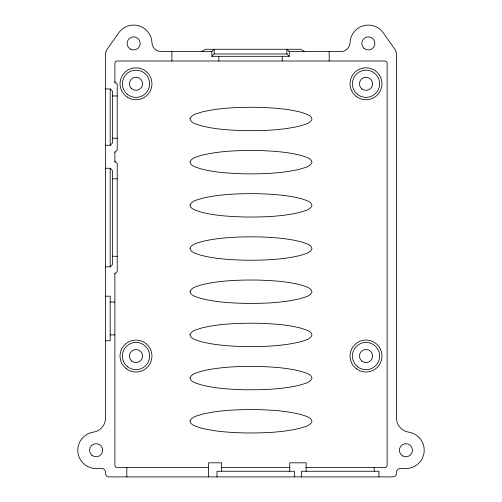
<?xml version="1.0" encoding="UTF-8"?>
<svg xmlns="http://www.w3.org/2000/svg" width="502" height="502" viewBox="0 0 502 502"><rect width="100%" height="100%" fill="white"/><g stroke="black" fill="none" stroke-linecap="round" stroke-linejoin="round"><path stroke-width="0.75" d="M105.483 145.266L110.183 145.266L112.53 142.919L112.53 91.282L110.183 88.936L105.483 88.936M211.806 51.618L214.153 49.271L214.153 53.965L211.806 56.312L211.806 51.618L161.318 51.618A9.387 9.387 0 0 1 151.943 42.632A18.304 18.304 0 0 0 118.679 32.868L107.196 49.19A9.387 9.387 0 0 0 105.483 54.592L105.483 418.191A14.081 14.081 0 0 1 93.447 432.122A18.304 18.304 0 0 0 77.841 451.568A18.304 18.304 0 0 0 96.095 468.542L101.73 468.542A3.752 3.752 0 0 1 105.483 472.3L105.483 473.148A3.752 3.752 0 0 0 109.241 476.9L392.759 476.9A3.752 3.752 0 0 0 396.517 473.148L396.517 472.3A3.752 3.752 0 0 1 400.27 468.542L405.905 468.542A18.304 18.304 0 0 0 424.165 451.568A18.304 18.304 0 0 0 408.559 432.122A14.081 14.081 0 0 1 396.517 418.191L396.517 54.592A9.387 9.387 0 0 0 394.804 49.19L383.321 32.868A18.304 18.304 0 0 0 350.063 42.632A9.387 9.387 0 0 1 343.506 51.185L341.699 51.618L289.259 51.618L286.912 49.271L286.912 53.965L289.259 56.312L289.259 51.618M114.876 152.307L117.223 149.96L117.223 84.242L114.876 81.895M105.483 266.844L110.183 266.844L112.53 264.498L112.53 170.611L110.183 168.264L105.483 168.264M114.876 273.885L117.223 271.538L117.223 163.57L114.876 161.224M201.465 51.618L205.531 49.271L300.673 49.271L304.733 51.618M214.153 53.965L286.912 53.965M211.806 56.312L289.259 56.312M112.53 95.976L117.223 95.976M112.53 138.226L117.223 138.226M112.53 178.831L117.223 178.831M112.53 256.277L117.223 256.277M105.483 296.18L110.183 296.18L110.183 340.77L105.483 340.77M110.183 302.047L114.876 302.047M110.183 334.903L114.876 334.903M208.757 467.513L117.223 467.513A2.347 2.347 0 0 1 114.876 465.166L114.876 273.27M221.269 467.513L290.118 467.513M305.762 467.513L384.783 467.513A2.347 2.347 0 0 0 387.13 465.166L387.13 63.352A2.347 2.347 0 0 0 384.783 61.006L117.223 61.006A2.347 2.347 0 0 0 114.876 63.352L114.876 82.937M378.916 476.9L378.916 471.265L301.464 471.265L301.464 476.9M374.222 467.513L374.222 471.265M329.155 51.618L329.155 61.006M306.157 471.265L306.157 462.819L289.729 462.819L289.729 471.265M294.423 476.9L294.423 471.265L216.971 471.265L216.971 476.9M282.218 56.312L282.218 61.006M221.664 471.265L221.664 462.819L208.518 462.819L208.518 476.9M218.847 56.312L218.847 61.006M171.904 51.618L171.904 61.006M126.843 467.513L126.843 476.9M114.876 151.861L114.876 162.046M110.183 88.936L110.183 145.266M110.183 168.264L110.183 266.844M189.994 118.692C190.565 123.26 196.797 124.063 200.26 125.5C214.825 129.403 230.023 130.194 245.02 130.658C263.412 130.784 282.049 130.263 300.014 125.971C304.087 124.483 310.198 123.837 312.006 119.269C311.441 114.701 305.203 113.898 301.74 112.461C287.175 108.557 271.984 107.767 256.98 107.302C238.594 107.177 219.958 107.698 201.986 111.99C197.913 113.477 191.802 114.123 189.994 118.692M189.994 161.876C190.565 166.444 196.797 167.248 200.26 168.685C214.825 172.588 230.023 173.378 245.02 173.843C263.412 173.968 282.049 173.447 300.014 169.155C304.087 167.668 310.198 167.022 312.006 162.453C311.441 157.885 305.203 157.082 301.74 155.645C287.175 151.742 271.984 150.951 256.98 150.487C238.594 150.362 219.958 150.882 201.986 155.174C197.913 156.662 191.802 157.308 189.994 161.876M189.994 205.061C190.565 209.629 196.797 210.432 200.26 211.869C214.825 215.772 230.023 216.563 245.02 217.027C263.412 217.153 282.049 216.632 300.014 212.34C304.087 210.853 310.198 210.206 312.006 205.638C311.441 201.07 305.203 200.267 301.74 198.83C287.175 194.927 271.984 194.136 256.98 193.672C238.594 193.546 219.958 194.067 201.986 198.359C197.913 199.846 191.802 200.493 189.994 205.061M189.994 248.245C190.565 252.813 196.797 253.617 200.26 255.054C214.825 258.957 230.023 259.747 245.02 260.212C263.412 260.337 282.049 259.816 300.014 255.524C304.087 254.037 310.198 253.397 312.006 248.823C311.441 244.254 305.203 243.451 301.74 242.014C287.175 238.111 271.984 237.32 256.98 236.856C238.594 236.731 219.958 237.251 201.986 241.544C197.913 243.031 191.802 243.677 189.994 248.245M189.994 291.43C190.565 295.998 196.797 296.801 200.26 298.238C214.825 302.141 230.023 302.932 245.02 303.396C263.412 303.522 282.049 303.001 300.014 298.709C304.087 297.222 310.198 296.582 312.006 292.007C311.441 287.439 305.203 286.636 301.74 285.199C287.175 281.302 271.984 280.505 256.98 280.041C238.594 279.915 219.958 280.442 201.986 284.728C197.913 286.222 191.802 286.862 189.994 291.43M189.994 334.614C190.565 339.183 196.797 339.986 200.26 341.423C214.825 345.326 230.023 346.116 245.02 346.587C263.412 346.706 282.049 346.185 300.014 341.893C304.087 340.406 310.198 339.766 312.006 335.192C311.441 330.63 305.203 329.82 301.74 328.383C287.175 324.487 271.984 323.69 256.98 323.225C238.594 323.1 219.958 323.627 201.986 327.913C197.913 329.406 191.802 330.046 189.994 334.614M189.994 377.805C190.565 382.367 196.797 383.177 200.26 384.607C214.825 388.51 230.023 389.301 245.02 389.772C263.412 389.891 282.049 389.37 300.014 385.084C304.087 383.591 310.198 382.951 312.006 378.376C311.441 373.814 305.203 373.005 301.74 371.568C287.175 367.671 271.984 366.874 256.98 366.41C238.594 366.291 219.958 366.811 201.986 371.097C197.913 372.591 191.802 373.231 189.994 377.805M189.994 420.99C190.565 425.552 196.797 426.361 200.26 427.798C214.825 431.695 230.023 432.492 245.02 432.956C263.412 433.075 282.049 432.555 300.014 428.269C304.087 426.775 310.198 426.135 312.006 421.561C311.441 416.999 305.203 416.189 301.74 414.759C287.175 410.856 271.984 410.065 256.98 409.594C238.594 409.475 219.958 409.996 201.986 414.288C197.913 415.775 191.802 416.415 189.994 420.99M361.779 88.81A6.57 6.57 0 0 0 372.478 84.913A6.57 6.57 0 0 0 363.755 77.597A6.57 6.57 0 0 0 361.779 88.81M131.775 361.063A6.57 6.57 0 0 0 142.468 357.167A6.57 6.57 0 0 0 133.752 349.856A6.57 6.57 0 0 0 131.775 361.063M361.779 361.063A6.57 6.57 0 0 0 372.478 357.167A6.57 6.57 0 0 0 363.755 349.856A6.57 6.57 0 0 0 361.779 361.063M131.775 88.81A6.57 6.57 0 0 0 142.468 84.913A6.57 6.57 0 0 0 133.752 77.597A6.57 6.57 0 0 0 131.775 88.81M357.656 94.527A13.61 13.61 0 0 0 379.493 85.629A13.61 13.61 0 0 0 360.869 71.171A13.61 13.61 0 0 0 357.656 94.527M127.646 366.78A13.61 13.61 0 0 0 149.483 357.882A13.61 13.61 0 0 0 130.859 343.424A13.61 13.61 0 0 0 127.646 366.78M357.656 366.78A13.61 13.61 0 0 0 379.493 357.882A13.61 13.61 0 0 0 360.869 343.424A13.61 13.61 0 0 0 357.656 366.78M127.646 94.527A13.61 13.61 0 0 0 149.483 85.629A13.61 13.61 0 0 0 130.859 71.171A13.61 13.61 0 0 0 127.646 94.527M402.617 455.929A6.57 6.57 0 0 0 412.475 450.238A6.57 6.57 0 0 0 402.617 444.546A6.57 6.57 0 0 0 402.617 455.929M364.126 48.443A6.57 6.57 0 0 0 374.825 44.546A6.57 6.57 0 0 0 366.102 37.23A6.57 6.57 0 0 0 364.126 48.443M130.363 49.096A6.57 6.57 0 0 0 140.221 43.404A6.57 6.57 0 0 0 130.363 37.713A6.57 6.57 0 0 0 130.363 49.096M91.872 455.27A6.57 6.57 0 0 0 102.571 451.38A6.57 6.57 0 0 0 93.849 444.063A6.57 6.57 0 0 0 91.872 455.27M356.326 96.459A15.957 15.957 0 0 0 381.834 85.817A15.957 15.957 0 0 0 359.859 69.044A15.957 15.957 0 0 0 356.326 96.459M126.316 368.719A15.957 15.957 0 0 0 151.824 358.07A15.957 15.957 0 0 0 129.849 341.297A15.957 15.957 0 0 0 126.316 368.719M356.326 368.719A15.957 15.957 0 0 0 381.834 358.07A15.957 15.957 0 0 0 359.859 341.297A15.957 15.957 0 0 0 356.326 368.719M127.15 97.055A15.957 15.957 0 0 0 151.924 84.794A15.957 15.957 0 0 0 128.92 69.471A15.957 15.957 0 0 0 127.15 97.055"/></g></svg>
